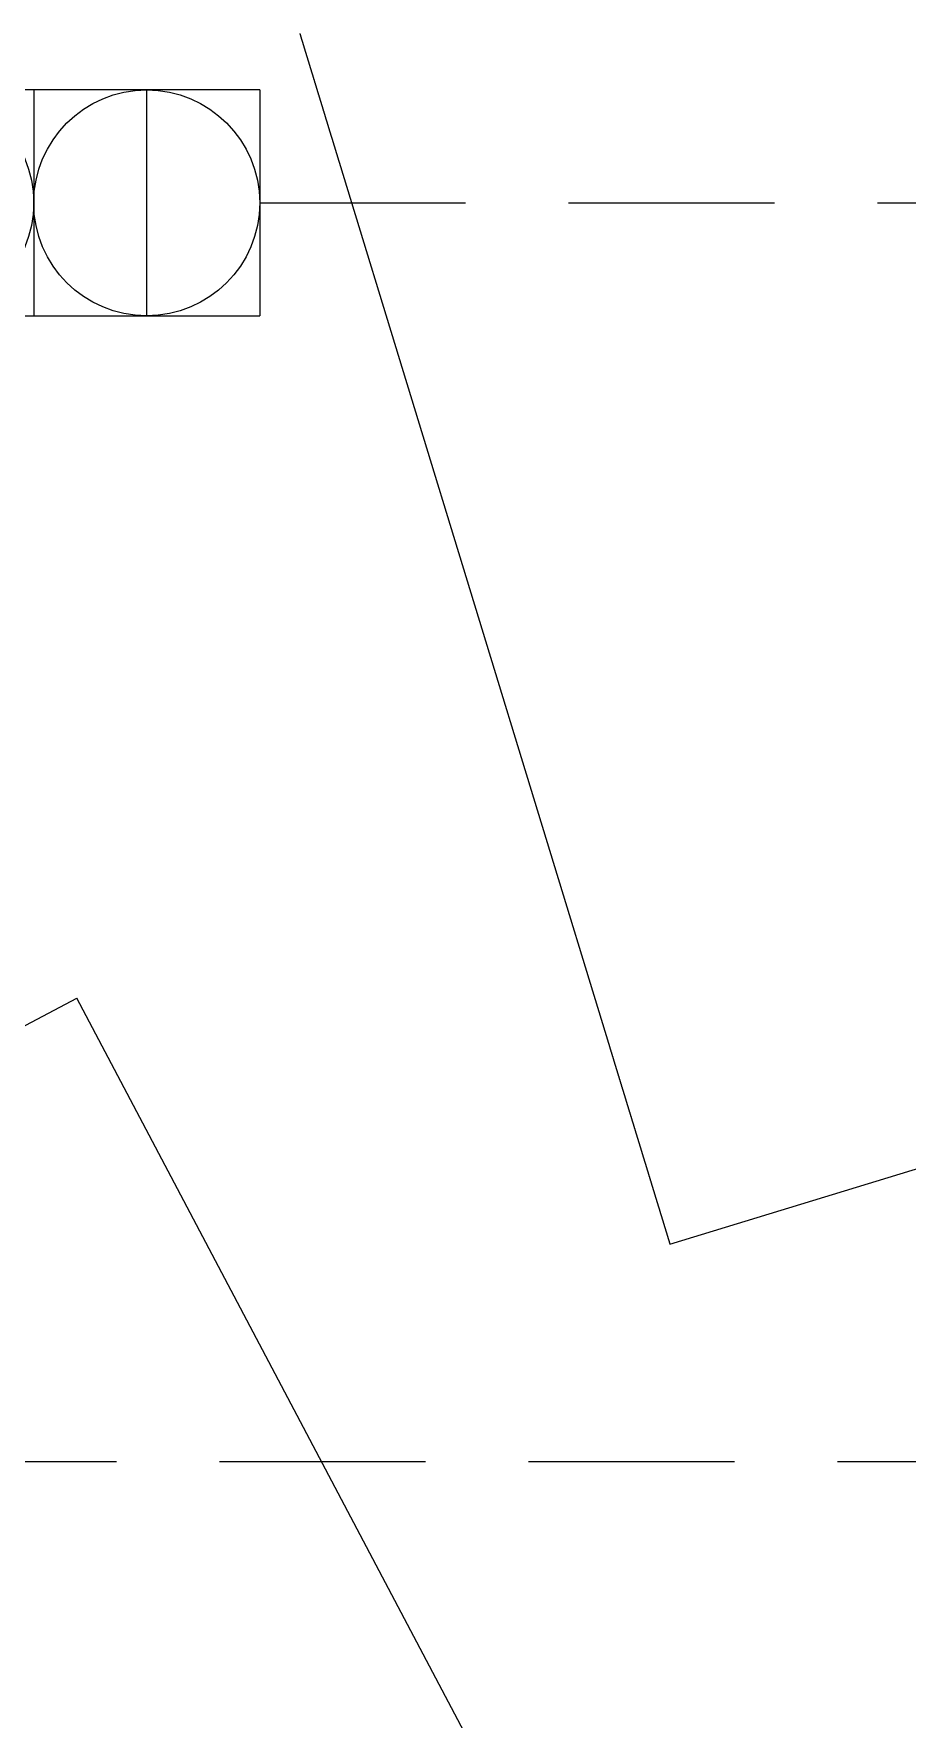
# Model space of a CAD drawing. Extents: x -31682 to -12847, y -2484 to 19259.
# Drawn here: x -21410 to -20986, y 717 to 1536 of the extents above; entities that cross this region are included whole.
import ezdxf

# ---------------------------------------------------------------- set-up
doc = ezdxf.new("R2010")
doc.units = 0
doc.header["$LTSCALE"] = 5
doc.header["$MEASUREMENT"] = 0
doc.linetypes.add('HIDDEN', pattern=[0.375, 0.25, -0.125])
doc.layers.get('Defpoints').update_dxf_attribs({"color": 6, "linetype": 'CONTINUOUS'})
doc.layers.add('ArqElet', color=11, linetype='CONTINUOUS', lineweight=5)
doc.layers.add('Mobiliário', color=151, linetype='CONTINUOUS', lineweight=9, plot=False)

# ---------------------------------------------------------------- blocks, each defined once
blk = doc.blocks.new('TP')
at = {"layer": 'Defpoints'}
for p, q in [((7873.09, -17549.34), (7781.63, -17549.34)), ((7781.63, -17549.34), (7781.63, -17640.81)), ((7827.36, -17640.81), (7827.36, -17549.34)), ((7873.09, -17549.34), (7873.09, -17640.81)), ((7781.63, -17640.81), (7873.09, -17640.81))]:
    blk.add_line(p, q, dxfattribs=at)
blk.add_circle((7827.36, -17595.08), 45.73, dxfattribs=at)

msp = doc.modelspace()

# ---------------------------------------------------------------- linework, layer by layer
at = {"layer": 'ArqElet'}
for p, q in [((-21262.14, 1473.98), (-21130.7, 1043.87)), ((-21101.48, 948.23), (-20323.79, 1185.88)), ((-21875.71, 811.09), (-21389.54, 1067.72)), ((-21009.93, 348.57), (-21389.54, 1067.72))]:
    msp.add_line(p, q, dxfattribs=at)
msp.add_lwpolyline([(-21130.7, 1043.87), (-21130.66, 1043.72), (-21130.61, 1043.57), (-21130.56, 1043.42), (-21130.52, 1043.27), (-21130.47, 1043.12), (-21130.43, 1042.97), (-21130.38, 1042.82), (-21130.34, 1042.67), (-21130.29, 1042.52), (-21130.24, 1042.37), (-21130.2, 1042.22), (-21130.15, 1042.07), (-21130.11, 1041.92), (-21130.06, 1041.77), (-21130.02, 1041.62), (-21129.97, 1041.47), (-21129.92, 1041.32), (-21129.88, 1041.17), (-21129.83, 1041.02), (-21129.79, 1040.87), (-21129.74, 1040.72), (-21129.69, 1040.57), (-21129.65, 1040.42), (-21129.6, 1040.27), (-21129.56, 1040.12), (-21129.51, 1039.97), (-21129.47, 1039.82), (-21129.42, 1039.67), (-21129.37, 1039.52), (-21129.33, 1039.37), (-21129.28, 1039.22), (-21129.24, 1039.07), (-21129.19, 1038.92), (-21129.14, 1038.77), (-21129.1, 1038.62), (-21129.05, 1038.47), (-21129.01, 1038.32), (-21128.96, 1038.17), (-21128.92, 1038.02), (-21128.87, 1037.87), (-21128.82, 1037.72), (-21128.78, 1037.57), (-21128.73, 1037.42), (-21128.69, 1037.27), (-21128.64, 1037.12), (-21128.6, 1036.97), (-21128.55, 1036.82), (-21128.5, 1036.67), (-21128.46, 1036.52), (-21128.41, 1036.37), (-21128.37, 1036.22), (-21128.32, 1036.07), (-21128.27, 1035.92), (-21128.23, 1035.77), (-21128.18, 1035.62), (-21128.14, 1035.47), (-21128.09, 1035.32), (-21128.05, 1035.17), (-21128, 1035.02), (-21127.95, 1034.87), (-21127.91, 1034.72), (-21127.86, 1034.57), (-21127.82, 1034.42), (-21127.77, 1034.27), (-21127.72, 1034.12), (-21127.68, 1033.97), (-21127.63, 1033.82), (-21127.59, 1033.67), (-21127.54, 1033.52), (-21127.5, 1033.37), (-21127.45, 1033.22), (-21127.4, 1033.07), (-21127.36, 1032.93), (-21127.31, 1032.78), (-21127.27, 1032.63), (-21127.22, 1032.48), (-21127.18, 1032.33), (-21127.13, 1032.19), (-21127.09, 1032.04), (-21127.04, 1031.89), (-21127, 1031.74), (-21126.95, 1031.59), (-21126.91, 1031.44), (-21126.86, 1031.3), (-21126.82, 1031.15), (-21126.77, 1031), (-21126.73, 1030.85), (-21126.68, 1030.7), (-21126.64, 1030.56), (-21126.59, 1030.41), (-21126.54, 1030.26), (-21126.5, 1030.11), (-21126.45, 1029.96), (-21126.41, 1029.82), (-21126.36, 1029.67), (-21126.32, 1029.52), (-21126.27, 1029.37), (-21126.23, 1029.22), (-21126.18, 1029.08), (-21126.14, 1028.93), (-21126.09, 1028.78), (-21126.05, 1028.63), (-21126, 1028.48), (-21125.96, 1028.34), (-21125.91, 1028.19), (-21125.87, 1028.04), (-21125.82, 1027.89), (-21125.78, 1027.74), (-21125.73, 1027.6), (-21125.69, 1027.45), (-21125.64, 1027.3), (-21125.6, 1027.15), (-21125.55, 1027), (-21125.5, 1026.86), (-21125.46, 1026.71), (-21125.41, 1026.56), (-21125.37, 1026.41), (-21125.32, 1026.26), (-21125.28, 1026.12), (-21125.23, 1025.97), (-21125.19, 1025.82), (-21125.14, 1025.67), (-21125.1, 1025.52), (-21125.05, 1025.38), (-21125.01, 1025.23), (-21124.96, 1025.08), (-21124.92, 1024.93), (-21124.87, 1024.78), (-21124.83, 1024.64), (-21124.78, 1024.49), (-21124.74, 1024.34), (-21124.69, 1024.19), (-21124.65, 1024.04), (-21124.6, 1023.9), (-21124.55, 1023.75), (-21124.51, 1023.6), (-21124.46, 1023.45), (-21124.42, 1023.3), (-21124.37, 1023.16), (-21124.33, 1023.01), (-21124.28, 1022.86), (-21124.24, 1022.71), (-21124.19, 1022.56), (-21124.15, 1022.42), (-21124.1, 1022.28), (-21124.06, 1022.13), (-21124.02, 1021.99), (-21123.97, 1021.84), (-21123.93, 1021.7), (-21123.88, 1021.55), (-21123.84, 1021.41), (-21123.8, 1021.27), (-21123.75, 1021.12), (-21123.71, 1020.98), (-21123.66, 1020.83), (-21123.62, 1020.69), (-21123.58, 1020.54), (-21123.53, 1020.4), (-21123.49, 1020.26), (-21123.44, 1020.11), (-21123.4, 1019.97), (-21123.36, 1019.82), (-21123.31, 1019.68), (-21123.27, 1019.53), (-21123.22, 1019.39), (-21123.18, 1019.25), (-21123.13, 1019.1), (-21123.09, 1018.96), (-21123.05, 1018.81), (-21123, 1018.67), (-21122.96, 1018.52), (-21122.91, 1018.38), (-21122.87, 1018.24), (-21122.83, 1018.09), (-21122.78, 1017.95), (-21122.74, 1017.8), (-21122.69, 1017.66), (-21122.65, 1017.51), (-21122.61, 1017.37), (-21122.56, 1017.23), (-21122.52, 1017.08), (-21122.47, 1016.94), (-21122.43, 1016.79), (-21122.39, 1016.65), (-21122.34, 1016.5), (-21122.3, 1016.36), (-21122.25, 1016.22), (-21122.21, 1016.07), (-21122.17, 1015.93), (-21122.12, 1015.78), (-21122.08, 1015.64), (-21122.03, 1015.49), (-21121.99, 1015.35), (-21121.94, 1015.21), (-21121.9, 1015.06), (-21121.86, 1014.92), (-21121.81, 1014.77), (-21121.77, 1014.63), (-21121.72, 1014.48), (-21121.68, 1014.34), (-21121.64, 1014.2), (-21121.59, 1014.05), (-21121.55, 1013.91), (-21121.5, 1013.76), (-21121.46, 1013.62), (-21121.42, 1013.47), (-21121.37, 1013.33), (-21121.33, 1013.19), (-21121.28, 1013.04), (-21121.24, 1012.9), (-21121.2, 1012.75), (-21121.15, 1012.61), (-21121.11, 1012.46), (-21121.06, 1012.32), (-21121.02, 1012.18), (-21120.98, 1012.04), (-21120.94, 1011.9), (-21120.89, 1011.76), (-21120.85, 1011.63), (-21120.81, 1011.49), (-21120.77, 1011.35), (-21120.72, 1011.21), (-21120.68, 1011.07), (-21120.64, 1010.93), (-21120.6, 1010.79), (-21120.55, 1010.65), (-21120.51, 1010.52), (-21120.47, 1010.38), (-21120.43, 1010.24), (-21120.38, 1010.1), (-21120.34, 1009.96), (-21120.3, 1009.82), (-21120.26, 1009.68), (-21120.21, 1009.54), (-21120.17, 1009.41), (-21120.13, 1009.27), (-21120.09, 1009.13), (-21120.05, 1008.99), (-21120, 1008.85), (-21119.96, 1008.71), (-21119.92, 1008.57), (-21119.88, 1008.43), (-21119.83, 1008.3), (-21119.79, 1008.16), (-21119.75, 1008.02), (-21119.71, 1007.88), (-21119.66, 1007.74), (-21119.62, 1007.6), (-21119.58, 1007.46), (-21119.54, 1007.33), (-21119.49, 1007.19), (-21119.45, 1007.05), (-21119.41, 1006.91), (-21119.37, 1006.77), (-21119.32, 1006.63), (-21119.28, 1006.49), (-21119.24, 1006.35), (-21119.2, 1006.22), (-21119.15, 1006.08), (-21119.11, 1005.94), (-21119.07, 1005.8), (-21119.03, 1005.66), (-21118.99, 1005.52), (-21118.94, 1005.38), (-21118.9, 1005.24), (-21118.86, 1005.11), (-21118.82, 1004.97), (-21118.77, 1004.83), (-21118.73, 1004.69), (-21118.69, 1004.55), (-21118.65, 1004.41), (-21118.6, 1004.27), (-21118.56, 1004.13), (-21118.52, 1004), (-21118.48, 1003.86), (-21118.43, 1003.72), (-21118.39, 1003.58), (-21118.35, 1003.44), (-21118.31, 1003.3), (-21118.26, 1003.16), (-21118.22, 1003.03), (-21118.18, 1002.89), (-21118.14, 1002.75), (-21118.1, 1002.61), (-21118.05, 1002.47), (-21118.01, 1002.33), (-21117.97, 1002.2), (-21117.93, 1002.07), (-21117.89, 1001.94), (-21117.85, 1001.81), (-21117.81, 1001.68), (-21117.77, 1001.55), (-21117.73, 1001.41), (-21117.69, 1001.28), (-21117.65, 1001.15), (-21117.61, 1001.02), (-21117.57, 1000.89), (-21117.53, 1000.76), (-21117.49, 1000.63), (-21117.45, 1000.49), (-21117.41, 1000.36), (-21117.37, 1000.23), (-21117.33, 1000.1), (-21117.29, 999.97), (-21117.25, 999.84), (-21117.21, 999.71), (-21117.17, 999.57), (-21117.13, 999.44), (-21117.09, 999.31), (-21117.05, 999.18), (-21117.01, 999.05), (-21116.97, 998.92), (-21116.93, 998.79), (-21116.89, 998.65), (-21116.85, 998.52), (-21116.81, 998.39), (-21116.77, 998.26), (-21116.73, 998.13), (-21116.69, 998), (-21116.65, 997.87), (-21116.61, 997.73), (-21116.57, 997.6), (-21116.53, 997.47), (-21116.49, 997.34), (-21116.44, 997.21), (-21116.4, 997.08), (-21116.36, 996.95), (-21116.32, 996.81), (-21116.28, 996.68), (-21116.24, 996.55), (-21116.2, 996.42), (-21116.16, 996.29), (-21116.12, 996.16), (-21116.08, 996.03), (-21116.04, 995.89), (-21116, 995.76), (-21115.96, 995.63), (-21115.92, 995.5), (-21115.88, 995.37), (-21115.84, 995.24), (-21115.8, 995.11), (-21115.76, 994.97), (-21115.72, 994.84), (-21115.68, 994.71), (-21115.64, 994.58), (-21115.6, 994.45), (-21115.56, 994.32), (-21115.52, 994.19), (-21115.48, 994.05), (-21115.44, 993.92), (-21115.4, 993.79), (-21115.36, 993.66), (-21115.32, 993.53), (-21115.28, 993.4), (-21115.24, 993.27), (-21115.2, 993.13), (-21115.16, 993), (-21115.12, 992.88), (-21115.08, 992.76), (-21115.05, 992.63), (-21115.01, 992.51), (-21114.97, 992.39), (-21114.94, 992.27), (-21114.9, 992.15), (-21114.86, 992.02), (-21114.82, 991.9), (-21114.79, 991.78), (-21114.75, 991.66), (-21114.71, 991.53), (-21114.67, 991.41), (-21114.64, 991.29), (-21114.6, 991.17), (-21114.56, 991.04), (-21114.52, 990.92), (-21114.49, 990.8), (-21114.45, 990.68), (-21114.41, 990.55), (-21114.37, 990.43), (-21114.34, 990.31), (-21114.3, 990.19), (-21114.26, 990.06), (-21114.22, 989.94), (-21114.19, 989.82), (-21114.15, 989.7), (-21114.11, 989.57), (-21114.07, 989.45), (-21114.04, 989.33), (-21114, 989.21), (-21113.96, 989.08), (-21113.92, 988.96), (-21113.89, 988.84), (-21113.85, 988.72), (-21113.81, 988.59), (-21113.78, 988.47), (-21113.74, 988.35), (-21113.7, 988.23), (-21113.66, 988.1), (-21113.63, 987.98), (-21113.59, 987.86), (-21113.55, 987.74), (-21113.51, 987.61), (-21113.48, 987.49), (-21113.44, 987.37), (-21113.4, 987.25), (-21113.36, 987.12), (-21113.33, 987), (-21113.29, 986.88), (-21113.25, 986.76), (-21113.21, 986.63), (-21113.18, 986.51), (-21113.14, 986.39), (-21113.1, 986.27), (-21113.06, 986.15), (-21113.03, 986.02), (-21112.99, 985.9), (-21112.95, 985.78), (-21112.91, 985.66), (-21112.88, 985.53), (-21112.84, 985.41), (-21112.8, 985.29), (-21112.76, 985.17), (-21112.73, 985.04), (-21112.69, 984.92), (-21112.65, 984.8), (-21112.62, 984.68), (-21112.58, 984.55), (-21112.54, 984.43), (-21112.5, 984.31), (-21112.47, 984.19), (-21112.43, 984.08), (-21112.4, 983.97), (-21112.36, 983.85), (-21112.33, 983.74), (-21112.3, 983.63), (-21112.26, 983.52), (-21112.23, 983.41), (-21112.19, 983.29), (-21112.16, 983.18), (-21112.12, 983.07), (-21112.09, 982.96), (-21112.06, 982.85), (-21112.02, 982.73), (-21111.99, 982.62), (-21111.95, 982.51), (-21111.92, 982.4), (-21111.89, 982.29), (-21111.85, 982.18), (-21111.82, 982.06), (-21111.78, 981.95), (-21111.75, 981.84), (-21111.71, 981.73), (-21111.68, 981.62), (-21111.65, 981.5), (-21111.61, 981.39), (-21111.58, 981.28), (-21111.54, 981.17), (-21111.51, 981.06), (-21111.47, 980.94), (-21111.44, 980.83), (-21111.41, 980.72), (-21111.37, 980.61), (-21111.34, 980.5), (-21111.3, 980.38), (-21111.27, 980.27), (-21111.24, 980.16), (-21111.2, 980.05), (-21111.17, 979.94), (-21111.13, 979.82), (-21111.1, 979.71), (-21111.06, 979.6), (-21111.03, 979.49), (-21111, 979.38), (-21110.96, 979.26), (-21110.93, 979.15), (-21110.89, 979.04), (-21110.86, 978.93), (-21110.82, 978.82), (-21110.79, 978.7), (-21110.76, 978.59), (-21110.72, 978.48), (-21110.69, 978.37), (-21110.65, 978.26), (-21110.62, 978.14), (-21110.59, 978.03), (-21110.55, 977.92), (-21110.52, 977.81), (-21110.48, 977.7), (-21110.45, 977.59), (-21110.41, 977.47), (-21110.38, 977.36), (-21110.35, 977.25), (-21110.31, 977.14), (-21110.28, 977.03), (-21110.24, 976.91), (-21110.21, 976.8), (-21110.17, 976.69), (-21110.14, 976.58), (-21110.11, 976.47), (-21110.07, 976.35), (-21110.04, 976.24), (-21110.01, 976.14), (-21109.98, 976.04), (-21109.95, 975.94), (-21109.92, 975.84), (-21109.89, 975.74), (-21109.85, 975.64), (-21109.82, 975.54), (-21109.79, 975.44), (-21109.76, 975.34), (-21109.73, 975.24), (-21109.7, 975.14), (-21109.67, 975.04), (-21109.64, 974.94), (-21109.61, 974.84), (-21109.58, 974.74), (-21109.55, 974.64), (-21109.52, 974.54), (-21109.49, 974.44), (-21109.46, 974.34), (-21109.43, 974.24), (-21109.4, 974.14), (-21109.37, 974.04), (-21109.33, 973.94), (-21109.3, 973.84), (-21109.27, 973.74), (-21109.24, 973.64), (-21109.21, 973.54), (-21109.18, 973.44), (-21109.15, 973.34), (-21109.12, 973.24), (-21109.09, 973.14), (-21109.06, 973.04), (-21109.03, 972.94), (-21109, 972.84), (-21108.97, 972.74), (-21108.94, 972.64), (-21108.91, 972.54), (-21108.88, 972.44), (-21108.85, 972.34), (-21108.81, 972.24), (-21108.78, 972.14), (-21108.75, 972.04), (-21108.72, 971.94), (-21108.69, 971.84), (-21108.66, 971.74), (-21108.63, 971.64), (-21108.6, 971.54), (-21108.57, 971.44), (-21108.54, 971.34), (-21108.51, 971.24), (-21108.48, 971.14), (-21108.45, 971.04), (-21108.42, 970.94), (-21108.39, 970.84), (-21108.36, 970.74), (-21108.33, 970.64), (-21108.3, 970.54), (-21108.26, 970.44), (-21108.23, 970.34), (-21108.2, 970.24), (-21108.17, 970.14), (-21108.14, 970.04), (-21108.11, 969.94), (-21108.08, 969.84), (-21108.05, 969.74), (-21108.02, 969.64), (-21107.99, 969.54), (-21107.96, 969.44), (-21107.93, 969.34), (-21107.9, 969.24), (-21107.87, 969.14), (-21107.84, 969.05), (-21107.81, 968.96), (-21107.79, 968.87), (-21107.76, 968.79), (-21107.73, 968.7), (-21107.71, 968.61), (-21107.68, 968.52), (-21107.65, 968.44), (-21107.63, 968.35), (-21107.6, 968.26), (-21107.57, 968.18), (-21107.55, 968.09), (-21107.52, 968), (-21107.49, 967.92), (-21107.47, 967.83), (-21107.44, 967.74), (-21107.41, 967.66), (-21107.39, 967.57), (-21107.36, 967.48), (-21107.33, 967.39), (-21107.31, 967.31), (-21107.28, 967.22), (-21107.25, 967.13), (-21107.23, 967.05), (-21107.2, 966.96), (-21107.18, 966.87), (-21107.15, 966.79), (-21107.12, 966.7), (-21107.1, 966.61), (-21107.07, 966.53), (-21107.04, 966.44), (-21107.02, 966.35), (-21106.99, 966.27), (-21106.96, 966.18), (-21106.94, 966.09), (-21106.91, 966), (-21106.88, 965.92), (-21106.86, 965.83), (-21106.83, 965.74), (-21106.8, 965.66), (-21106.78, 965.57), (-21106.75, 965.48), (-21106.72, 965.4), (-21106.7, 965.31), (-21106.67, 965.22), (-21106.64, 965.14), (-21106.62, 965.05), (-21106.59, 964.96), (-21106.56, 964.88), (-21106.54, 964.79), (-21106.51, 964.7), (-21106.48, 964.61), (-21106.46, 964.53), (-21106.43, 964.44), (-21106.41, 964.35), (-21106.38, 964.27), (-21106.35, 964.18), (-21106.33, 964.09), (-21106.3, 964.01), (-21106.27, 963.92), (-21106.25, 963.83), (-21106.22, 963.75), (-21106.19, 963.66), (-21106.17, 963.57), (-21106.14, 963.49), (-21106.11, 963.4), (-21106.09, 963.31), (-21106.06, 963.22), (-21106.03, 963.14), (-21106.01, 963.05), (-21105.98, 962.96), (-21105.95, 962.88), (-21105.93, 962.81), (-21105.91, 962.73), (-21105.89, 962.66), (-21105.87, 962.59), (-21105.84, 962.52), (-21105.82, 962.44), (-21105.8, 962.37), (-21105.78, 962.3), (-21105.75, 962.23), (-21105.73, 962.15), (-21105.71, 962.08), (-21105.69, 962.01), (-21105.67, 961.93), (-21105.64, 961.86), (-21105.62, 961.79), (-21105.6, 961.72), (-21105.58, 961.64), (-21105.56, 961.57), (-21105.53, 961.5), (-21105.51, 961.43), (-21105.49, 961.35), (-21105.47, 961.28), (-21105.44, 961.21), (-21105.42, 961.14), (-21105.4, 961.06), (-21105.38, 960.99), (-21105.36, 960.92), (-21105.33, 960.85), (-21105.31, 960.77), (-21105.29, 960.7), (-21105.27, 960.63), (-21105.24, 960.55), (-21105.22, 960.48), (-21105.2, 960.41), (-21105.18, 960.34), (-21105.16, 960.26), (-21105.13, 960.19), (-21105.11, 960.12), (-21105.09, 960.05), (-21105.07, 959.97), (-21105.04, 959.9), (-21105.02, 959.83), (-21105, 959.76), (-21104.98, 959.68), (-21104.96, 959.61), (-21104.93, 959.54), (-21104.91, 959.47), (-21104.89, 959.39), (-21104.87, 959.32), (-21104.84, 959.25), (-21104.82, 959.18), (-21104.8, 959.1), (-21104.78, 959.03), (-21104.76, 958.96), (-21104.73, 958.88), (-21104.71, 958.81), (-21104.69, 958.74), (-21104.67, 958.67), (-21104.65, 958.59), (-21104.62, 958.52), (-21104.6, 958.45), (-21104.58, 958.38), (-21104.56, 958.3), (-21104.53, 958.23), (-21104.51, 958.16), (-21104.49, 958.09), (-21104.47, 958.01), (-21104.45, 957.94), (-21104.42, 957.87), (-21104.4, 957.8), (-21104.38, 957.72), (-21104.36, 957.66), (-21104.34, 957.6), (-21104.32, 957.55), (-21104.31, 957.49), (-21104.29, 957.43), (-21104.27, 957.37), (-21104.25, 957.32), (-21104.24, 957.26), (-21104.22, 957.2), (-21104.2, 957.14), (-21104.18, 957.09), (-21104.17, 957.03), (-21104.15, 956.97), (-21104.13, 956.91), (-21104.11, 956.86), (-21104.1, 956.8), (-21104.08, 956.74), (-21104.06, 956.68), (-21104.04, 956.63), (-21104.03, 956.57), (-21104.01, 956.51), (-21103.99, 956.45), (-21103.97, 956.4), (-21103.96, 956.34), (-21103.94, 956.28), (-21103.92, 956.22), (-21103.9, 956.17), (-21103.89, 956.11), (-21103.87, 956.05), (-21103.85, 955.99), (-21103.83, 955.94), (-21103.82, 955.88), (-21103.8, 955.82), (-21103.78, 955.76), (-21103.76, 955.71), (-21103.75, 955.65), (-21103.73, 955.59), (-21103.71, 955.53), (-21103.69, 955.48), (-21103.68, 955.42), (-21103.66, 955.36), (-21103.64, 955.3), (-21103.62, 955.25), (-21103.6, 955.19), (-21103.59, 955.13), (-21103.57, 955.08), (-21103.55, 955.02), (-21103.53, 954.96), (-21103.52, 954.9), (-21103.5, 954.85), (-21103.48, 954.79), (-21103.46, 954.73), (-21103.45, 954.67), (-21103.43, 954.62), (-21103.41, 954.56), (-21103.39, 954.5), (-21103.38, 954.44), (-21103.36, 954.39), (-21103.34, 954.33), (-21103.32, 954.27), (-21103.31, 954.21), (-21103.29, 954.16), (-21103.27, 954.1), (-21103.25, 954.04), (-21103.24, 953.98), (-21103.22, 953.93), (-21103.2, 953.87), (-21103.18, 953.81), (-21103.17, 953.75), (-21103.15, 953.7), (-21103.13, 953.64), (-21103.11, 953.59), (-21103.1, 953.54), (-21103.09, 953.5), (-21103.08, 953.46), (-21103.06, 953.42), (-21103.05, 953.38), (-21103.04, 953.34), (-21103.03, 953.29), (-21103.01, 953.25), (-21103, 953.21), (-21102.99, 953.17), (-21102.97, 953.13), (-21102.96, 953.09), (-21102.95, 953.05), (-21102.94, 953), (-21102.92, 952.96), (-21102.91, 952.92), (-21102.9, 952.88), (-21102.89, 952.84), (-21102.87, 952.8), (-21102.86, 952.75), (-21102.85, 952.71), (-21102.84, 952.67), (-21102.82, 952.63), (-21102.81, 952.59), (-21102.8, 952.55), (-21102.78, 952.51), (-21102.77, 952.46), (-21102.76, 952.42), (-21102.75, 952.38), (-21102.73, 952.34), (-21102.72, 952.3), (-21102.71, 952.26), (-21102.7, 952.21), (-21102.68, 952.17), (-21102.67, 952.13), (-21102.66, 952.09), (-21102.64, 952.05), (-21102.63, 952.01), (-21102.62, 951.96), (-21102.61, 951.92), (-21102.59, 951.88), (-21102.58, 951.84), (-21102.57, 951.8), (-21102.56, 951.76), (-21102.54, 951.72), (-21102.53, 951.67), (-21102.52, 951.63), (-21102.51, 951.59), (-21102.49, 951.55), (-21102.48, 951.51), (-21102.47, 951.47), (-21102.45, 951.42), (-21102.44, 951.38), (-21102.43, 951.34), (-21102.42, 951.3), (-21102.4, 951.26), (-21102.39, 951.22), (-21102.38, 951.17), (-21102.37, 951.13), (-21102.35, 951.09), (-21102.34, 951.05), (-21102.33, 951.01), (-21102.31, 950.97), (-21102.3, 950.93), (-21102.29, 950.88), (-21102.28, 950.84), (-21102.26, 950.8), (-21102.25, 950.76), (-21102.24, 950.72), (-21102.23, 950.68), (-21102.21, 950.63), (-21102.2, 950.61), (-21102.2, 950.58), (-21102.19, 950.56), (-21102.18, 950.53), (-21102.17, 950.51), (-21102.17, 950.48), (-21102.16, 950.46), (-21102.15, 950.43), (-21102.14, 950.41), (-21102.14, 950.38), (-21102.13, 950.36), (-21102.12, 950.33), (-21102.11, 950.31), (-21102.1, 950.28), (-21102.1, 950.26), (-21102.09, 950.23), (-21102.08, 950.2), (-21102.07, 950.18), (-21102.07, 950.15), (-21102.06, 950.13), (-21102.05, 950.1), (-21102.04, 950.08), (-21102.04, 950.05), (-21102.03, 950.03), (-21102.02, 950), (-21102.01, 949.98), (-21102, 949.95), (-21102, 949.93), (-21101.99, 949.9), (-21101.98, 949.88), (-21101.97, 949.85), (-21101.97, 949.83), (-21101.96, 949.8), (-21101.95, 949.78), (-21101.94, 949.75), (-21101.94, 949.73), (-21101.93, 949.7), (-21101.92, 949.68), (-21101.91, 949.65), (-21101.9, 949.63), (-21101.9, 949.6), (-21101.89, 949.58), (-21101.88, 949.55), (-21101.87, 949.53), (-21101.87, 949.5), (-21101.86, 949.48), (-21101.85, 949.45), (-21101.84, 949.43), (-21101.84, 949.4), (-21101.83, 949.37), (-21101.82, 949.35), (-21101.81, 949.32), (-21101.8, 949.3), (-21101.8, 949.27), (-21101.79, 949.25), (-21101.78, 949.22), (-21101.77, 949.2), (-21101.77, 949.17), (-21101.76, 949.15), (-21101.75, 949.12), (-21101.74, 949.1), (-21101.74, 949.07), (-21101.73, 949.05), (-21101.72, 949.02), (-21101.71, 949), (-21101.7, 948.97), (-21101.7, 948.95), (-21101.69, 948.92), (-21101.68, 948.9), (-21101.67, 948.87), (-21101.67, 948.85), (-21101.66, 948.83), (-21101.66, 948.82), (-21101.66, 948.81), (-21101.65, 948.8), (-21101.65, 948.79), (-21101.65, 948.79), (-21101.65, 948.78), (-21101.64, 948.77), (-21101.64, 948.76), (-21101.64, 948.75), (-21101.64, 948.74), (-21101.63, 948.74), (-21101.63, 948.73), (-21101.63, 948.72), (-21101.63, 948.71), (-21101.62, 948.7), (-21101.62, 948.69), (-21101.62, 948.69), (-21101.61, 948.68), (-21101.61, 948.67), (-21101.61, 948.66), (-21101.61, 948.65), (-21101.6, 948.64), (-21101.6, 948.64), (-21101.6, 948.63), (-21101.6, 948.62), (-21101.59, 948.61), (-21101.59, 948.6), (-21101.59, 948.59), (-21101.59, 948.58), (-21101.58, 948.58), (-21101.58, 948.57), (-21101.58, 948.56), (-21101.58, 948.55), (-21101.57, 948.54), (-21101.57, 948.53), (-21101.57, 948.53), (-21101.57, 948.52), (-21101.56, 948.51), (-21101.56, 948.5), (-21101.56, 948.49), (-21101.56, 948.48), (-21101.55, 948.48), (-21101.55, 948.47), (-21101.55, 948.46), (-21101.55, 948.45), (-21101.54, 948.44), (-21101.54, 948.43), (-21101.54, 948.42), (-21101.53, 948.42), (-21101.53, 948.41), (-21101.53, 948.4), (-21101.53, 948.39), (-21101.52, 948.38), (-21101.52, 948.37), (-21101.52, 948.37), (-21101.52, 948.36), (-21101.51, 948.35), (-21101.51, 948.34), (-21101.51, 948.33), (-21101.51, 948.32), (-21101.5, 948.32), (-21101.5, 948.31), (-21101.5, 948.3), (-21101.5, 948.29), (-21101.49, 948.28), (-21101.49, 948.27), (-21101.49, 948.26), (-21101.49, 948.26), (-21101.48, 948.25), (-21101.48, 948.24), (-21101.48, 948.23)], dxfattribs=at)
at = {"layer": 'Defpoints', "color": 4, "linetype": 'HIDDEN', "ltscale": 80}
for p, q in [((-21300.69, 1454.2), (-19453.59, 1454.2)), ((-22070.17, 842.72), (-20648.27, 842.72))]:
    msp.add_line(p, q, dxfattribs=at)
at = {"layer": 'Mobiliário', "color": 3}
msp.add_lwpolyline([(-21281.22, 1536.42), (-21281.19, 1536.33), (-21281.16, 1536.24), (-21281.13, 1536.15), (-21281.11, 1536.06), (-21281.08, 1535.97), (-21281.05, 1535.87), (-21281.02, 1535.78), (-21280.99, 1535.69), (-21280.97, 1535.6), (-21280.94, 1535.51), (-21280.91, 1535.42), (-21280.88, 1535.32), (-21280.85, 1535.23), (-21280.82, 1535.13), (-21280.79, 1535.04), (-21280.76, 1534.94), (-21280.73, 1534.84), (-21280.7, 1534.74), (-21280.67, 1534.64), (-21280.64, 1534.54), (-21280.61, 1534.44), (-21280.58, 1534.35), (-21280.55, 1534.25), (-21280.52, 1534.15), (-21280.49, 1534.05), (-21280.46, 1533.95), (-21280.43, 1533.85), (-21280.4, 1533.75), (-21280.37, 1533.66), (-21280.34, 1533.56), (-21280.31, 1533.46), (-21280.28, 1533.36), (-21280.25, 1533.26), (-21280.22, 1533.16), (-21280.19, 1533.06), (-21280.16, 1532.97), (-21280.13, 1532.87), (-21280.1, 1532.77), (-21280.07, 1532.67), (-21280.04, 1532.57), (-21280.01, 1532.47), (-21279.98, 1532.37), (-21279.95, 1532.28), (-21279.92, 1532.18), (-21279.89, 1532.08), (-21279.86, 1531.98), (-21279.83, 1531.88), (-21279.8, 1531.78), (-21279.77, 1531.68), (-21279.74, 1531.59), (-21279.71, 1531.49), (-21279.68, 1531.39), (-21279.65, 1531.29), (-21279.62, 1531.19), (-21279.59, 1531.09), (-21279.56, 1530.99), (-21279.53, 1530.9), (-21279.5, 1530.8), (-21279.47, 1530.7), (-21279.44, 1530.6), (-21279.41, 1530.5), (-21279.38, 1530.4), (-21279.35, 1530.3), (-21279.32, 1530.21), (-21279.29, 1530.11), (-21279.26, 1530.01), (-21279.23, 1529.91), (-21279.2, 1529.81), (-21279.17, 1529.71), (-21279.14, 1529.61), (-21279.11, 1529.52), (-21279.08, 1529.42), (-21279.05, 1529.32), (-21279.02, 1529.22), (-21278.99, 1529.12), (-21278.96, 1529.02), (-21278.93, 1528.92), (-21278.9, 1528.83), (-21278.87, 1528.73), (-21278.84, 1528.63), (-21278.8, 1528.52), (-21278.77, 1528.42), (-21278.74, 1528.31), (-21278.71, 1528.21), (-21278.68, 1528.1), (-21278.64, 1528), (-21278.61, 1527.89), (-21278.58, 1527.79), (-21278.55, 1527.69), (-21278.52, 1527.58), (-21278.48, 1527.48), (-21278.45, 1527.37), (-21278.42, 1527.27), (-21278.39, 1527.16), (-21278.36, 1527.06), (-21278.32, 1526.95), (-21278.29, 1526.85), (-21278.26, 1526.74), (-21278.23, 1526.64), (-21278.2, 1526.53), (-21278.16, 1526.43), (-21278.13, 1526.32), (-21278.1, 1526.22), (-21278.07, 1526.11), (-21278.04, 1526.01), (-21278, 1525.91), (-21277.97, 1525.8), (-21277.94, 1525.7), (-21277.91, 1525.59), (-21277.88, 1525.49), (-21277.84, 1525.38), (-21277.81, 1525.28), (-21277.78, 1525.17), (-21277.75, 1525.07), (-21277.72, 1524.96), (-21277.68, 1524.86), (-21277.65, 1524.75), (-21277.62, 1524.65), (-21277.59, 1524.54), (-21277.56, 1524.44), (-21277.52, 1524.33), (-21277.49, 1524.23), (-21277.46, 1524.12), (-21277.43, 1524.02), (-21277.4, 1523.92), (-21277.36, 1523.81), (-21277.33, 1523.71), (-21277.3, 1523.6), (-21277.27, 1523.5), (-21277.24, 1523.39), (-21277.2, 1523.29), (-21277.17, 1523.18), (-21277.14, 1523.08), (-21277.11, 1522.97), (-21277.08, 1522.87), (-21277.04, 1522.76), (-21277.01, 1522.66), (-21276.98, 1522.55), (-21276.95, 1522.45), (-21276.92, 1522.34), (-21276.88, 1522.24), (-21276.85, 1522.13), (-21276.82, 1522.03), (-21276.79, 1521.93), (-21276.76, 1521.82), (-21276.72, 1521.72), (-21276.69, 1521.61), (-21276.66, 1521.5), (-21276.62, 1521.39), (-21276.59, 1521.28), (-21276.56, 1521.17), (-21276.52, 1521.06), (-21276.49, 1520.95), (-21276.46, 1520.84), (-21276.42, 1520.73), (-21276.39, 1520.62), (-21276.36, 1520.51), (-21276.32, 1520.4), (-21276.29, 1520.29), (-21276.25, 1520.18), (-21276.22, 1520.07), (-21276.19, 1519.96), (-21276.15, 1519.85), (-21276.12, 1519.74), (-21276.09, 1519.63), (-21276.05, 1519.52), (-21276.02, 1519.41), (-21275.99, 1519.3), (-21275.95, 1519.19), (-21275.92, 1519.08), (-21275.88, 1518.97), (-21275.85, 1518.86), (-21275.82, 1518.75), (-21275.78, 1518.64), (-21275.75, 1518.53), (-21275.72, 1518.42), (-21275.68, 1518.31), (-21275.65, 1518.2), (-21275.61, 1518.09), (-21275.58, 1517.98), (-21275.55, 1517.87), (-21275.51, 1517.76), (-21275.48, 1517.65), (-21275.45, 1517.54), (-21275.41, 1517.43), (-21275.38, 1517.32), (-21275.35, 1517.21), (-21275.31, 1517.1), (-21275.28, 1516.99), (-21275.24, 1516.88), (-21275.21, 1516.77), (-21275.18, 1516.66), (-21275.14, 1516.55), (-21275.11, 1516.44), (-21275.08, 1516.33), (-21275.04, 1516.22), (-21275.01, 1516.11), (-21274.98, 1516), (-21274.94, 1515.89), (-21274.91, 1515.78), (-21274.87, 1515.67), (-21274.84, 1515.56), (-21274.81, 1515.45), (-21274.77, 1515.34), (-21274.74, 1515.23), (-21274.71, 1515.12), (-21274.67, 1515.01), (-21274.64, 1514.9), (-21274.61, 1514.79), (-21274.57, 1514.68), (-21274.54, 1514.57), (-21274.5, 1514.46), (-21274.47, 1514.35), (-21274.44, 1514.24), (-21274.4, 1514.12), (-21274.37, 1514.01), (-21274.33, 1513.89), (-21274.3, 1513.78), (-21274.26, 1513.66), (-21274.23, 1513.55), (-21274.19, 1513.43), (-21274.16, 1513.32), (-21274.12, 1513.2), (-21274.09, 1513.09), (-21274.05, 1512.97), (-21274.02, 1512.86), (-21273.98, 1512.74), (-21273.95, 1512.63), (-21273.91, 1512.52), (-21273.88, 1512.4), (-21273.84, 1512.29), (-21273.81, 1512.17), (-21273.77, 1512.06), (-21273.74, 1511.94), (-21273.7, 1511.83), (-21273.67, 1511.71), (-21273.63, 1511.6), (-21273.6, 1511.48), (-21273.56, 1511.37), (-21273.53, 1511.25), (-21273.49, 1511.14), (-21273.46, 1511.03), (-21273.42, 1510.91), (-21273.39, 1510.8), (-21273.35, 1510.68), (-21273.32, 1510.57), (-21273.28, 1510.45), (-21273.25, 1510.34), (-21273.21, 1510.22), (-21273.18, 1510.11), (-21273.14, 1509.99), (-21273.11, 1509.88), (-21273.07, 1509.76), (-21273.04, 1509.65), (-21273, 1509.54), (-21272.97, 1509.42), (-21272.93, 1509.31), (-21272.9, 1509.19), (-21272.86, 1509.08), (-21272.83, 1508.96), (-21272.79, 1508.85), (-21272.76, 1508.73), (-21272.72, 1508.62), (-21272.69, 1508.5), (-21272.65, 1508.39), (-21272.62, 1508.27), (-21272.58, 1508.16), (-21272.55, 1508.05), (-21272.51, 1507.93), (-21272.48, 1507.82), (-21272.44, 1507.7), (-21272.41, 1507.59), (-21272.37, 1507.47), (-21272.34, 1507.36), (-21272.3, 1507.24), (-21272.27, 1507.13), (-21272.23, 1507.01), (-21272.2, 1506.9), (-21272.16, 1506.78), (-21272.13, 1506.67), (-21272.09, 1506.56), (-21272.05, 1506.44), (-21272.02, 1506.32), (-21271.98, 1506.2), (-21271.95, 1506.08), (-21271.91, 1505.96), (-21271.87, 1505.85), (-21271.84, 1505.73), (-21271.8, 1505.61), (-21271.77, 1505.49), (-21271.73, 1505.37), (-21271.69, 1505.25), (-21271.66, 1505.14), (-21271.62, 1505.02), (-21271.58, 1504.9), (-21271.55, 1504.78), (-21271.51, 1504.66), (-21271.48, 1504.54), (-21271.44, 1504.43), (-21271.4, 1504.31), (-21271.37, 1504.19), (-21271.33, 1504.07), (-21271.3, 1503.95), (-21271.26, 1503.83), (-21271.22, 1503.72), (-21271.19, 1503.6), (-21271.15, 1503.48), (-21271.11, 1503.36), (-21271.08, 1503.24), (-21271.04, 1503.12), (-21271.01, 1503.01), (-21270.97, 1502.89), (-21270.93, 1502.77), (-21270.9, 1502.65), (-21270.86, 1502.53), (-21270.83, 1502.41), (-21270.79, 1502.3), (-21270.75, 1502.18), (-21270.72, 1502.06), (-21270.68, 1501.94), (-21270.64, 1501.82), (-21270.61, 1501.71), (-21270.57, 1501.59), (-21270.54, 1501.47), (-21270.5, 1501.35), (-21270.46, 1501.23), (-21270.43, 1501.11), (-21270.39, 1501), (-21270.36, 1500.88), (-21270.32, 1500.76), (-21270.28, 1500.64), (-21270.25, 1500.52), (-21270.21, 1500.4), (-21270.17, 1500.29), (-21270.14, 1500.17), (-21270.1, 1500.05), (-21270.07, 1499.93), (-21270.03, 1499.81), (-21269.99, 1499.69), (-21269.96, 1499.58), (-21269.92, 1499.46), (-21269.89, 1499.34), (-21269.85, 1499.22), (-21269.81, 1499.1), (-21269.78, 1498.98), (-21269.74, 1498.87), (-21269.7, 1498.75), (-21269.67, 1498.63), (-21269.63, 1498.51), (-21269.59, 1498.39), (-21269.56, 1498.27), (-21269.52, 1498.15), (-21269.48, 1498.02), (-21269.45, 1497.9), (-21269.41, 1497.78), (-21269.37, 1497.66), (-21269.34, 1497.54), (-21269.3, 1497.42), (-21269.26, 1497.3), (-21269.22, 1497.18), (-21269.19, 1497.06), (-21269.15, 1496.93), (-21269.11, 1496.81), (-21269.08, 1496.69), (-21269.04, 1496.57), (-21269, 1496.45), (-21268.97, 1496.33), (-21268.93, 1496.21), (-21268.89, 1496.09), (-21268.85, 1495.97), (-21268.82, 1495.85), (-21268.78, 1495.72), (-21268.74, 1495.6), (-21268.71, 1495.48), (-21268.67, 1495.36), (-21268.63, 1495.24), (-21268.6, 1495.12), (-21268.56, 1495), (-21268.52, 1494.88), (-21268.48, 1494.76), (-21268.45, 1494.63), (-21268.41, 1494.51), (-21268.37, 1494.39), (-21268.34, 1494.27), (-21268.3, 1494.15), (-21268.26, 1494.03), (-21268.23, 1493.91), (-21268.19, 1493.79), (-21268.15, 1493.67), (-21268.11, 1493.54), (-21268.08, 1493.42), (-21268.04, 1493.3), (-21268, 1493.18), (-21267.97, 1493.06), (-21267.93, 1492.94), (-21267.89, 1492.82), (-21267.86, 1492.7), (-21267.82, 1492.58), (-21267.78, 1492.46), (-21267.75, 1492.33), (-21267.71, 1492.21), (-21267.67, 1492.09), (-21267.63, 1491.97), (-21267.6, 1491.85), (-21267.56, 1491.73), (-21267.52, 1491.61), (-21267.49, 1491.49), (-21267.45, 1491.37), (-21267.41, 1491.24), (-21267.38, 1491.12), (-21267.34, 1491), (-21267.3, 1490.88), (-21267.26, 1490.76), (-21267.23, 1490.64), (-21267.19, 1490.52), (-21267.15, 1490.4), (-21267.11, 1490.27), (-21267.08, 1490.15), (-21267.04, 1490.03), (-21267, 1489.9), (-21266.96, 1489.78), (-21266.93, 1489.66), (-21266.89, 1489.53), (-21266.85, 1489.41), (-21266.81, 1489.29), (-21266.78, 1489.17), (-21266.74, 1489.04), (-21266.7, 1488.92), (-21266.66, 1488.8), (-21266.63, 1488.67), (-21266.59, 1488.55), (-21266.55, 1488.43), (-21266.51, 1488.31), (-21266.48, 1488.18), (-21266.44, 1488.06), (-21266.4, 1487.94), (-21266.36, 1487.81), (-21266.33, 1487.69), (-21266.29, 1487.57), (-21266.25, 1487.44), (-21266.21, 1487.32), (-21266.18, 1487.2), (-21266.14, 1487.08), (-21266.1, 1486.95), (-21266.06, 1486.83), (-21266.03, 1486.71), (-21265.99, 1486.58), (-21265.95, 1486.46), (-21265.91, 1486.34), (-21265.88, 1486.22), (-21265.84, 1486.09), (-21265.8, 1485.97), (-21265.76, 1485.85), (-21265.73, 1485.72), (-21265.69, 1485.6), (-21265.65, 1485.48), (-21265.61, 1485.36), (-21265.57, 1485.23), (-21265.54, 1485.11), (-21265.5, 1484.99), (-21265.46, 1484.86), (-21265.42, 1484.74), (-21265.39, 1484.62), (-21265.35, 1484.49), (-21265.31, 1484.37), (-21265.27, 1484.25), (-21265.24, 1484.13), (-21265.2, 1484), (-21265.16, 1483.88), (-21265.12, 1483.76), (-21265.09, 1483.63), (-21265.05, 1483.51), (-21265.01, 1483.39), (-21264.97, 1483.27), (-21264.94, 1483.14), (-21264.9, 1483.02), (-21264.86, 1482.9), (-21264.82, 1482.77), (-21264.79, 1482.65), (-21264.75, 1482.53), (-21264.71, 1482.4), (-21264.67, 1482.28), (-21264.64, 1482.16), (-21264.6, 1482.03), (-21264.56, 1481.91), (-21264.52, 1481.79), (-21264.48, 1481.66), (-21264.45, 1481.54), (-21264.41, 1481.41), (-21264.37, 1481.29), (-21264.33, 1481.17), (-21264.29, 1481.04), (-21264.26, 1480.92), (-21264.22, 1480.8), (-21264.18, 1480.67), (-21264.14, 1480.55), (-21264.11, 1480.42), (-21264.07, 1480.3), (-21264.03, 1480.18), (-21263.99, 1480.05), (-21263.95, 1479.93), (-21263.92, 1479.8), (-21263.88, 1479.68), (-21263.84, 1479.56), (-21263.8, 1479.43), (-21263.76, 1479.31), (-21263.73, 1479.19), (-21263.69, 1479.06), (-21263.65, 1478.94), (-21263.61, 1478.81), (-21263.58, 1478.69), (-21263.54, 1478.57), (-21263.5, 1478.44), (-21263.46, 1478.32), (-21263.42, 1478.19), (-21263.39, 1478.07), (-21263.35, 1477.95), (-21263.31, 1477.82), (-21263.27, 1477.7), (-21263.23, 1477.57), (-21263.2, 1477.45), (-21263.16, 1477.33), (-21263.12, 1477.2), (-21263.08, 1477.08), (-21263.05, 1476.96), (-21263.01, 1476.83), (-21262.97, 1476.71), (-21262.93, 1476.58), (-21262.89, 1476.46), (-21262.86, 1476.34), (-21262.82, 1476.21), (-21262.78, 1476.09), (-21262.74, 1475.96), (-21262.71, 1475.84), (-21262.67, 1475.72), (-21262.63, 1475.59), (-21262.59, 1475.47), (-21262.55, 1475.35), (-21262.52, 1475.22), (-21262.48, 1475.1), (-21262.44, 1474.97), (-21262.4, 1474.85), (-21262.36, 1474.73), (-21262.33, 1474.6), (-21262.29, 1474.48), (-21262.25, 1474.35), (-21262.21, 1474.23), (-21262.18, 1474.11), (-21262.14, 1473.98)], dxfattribs=at)

# ---------------------------------------------------------------- block references
at = {"layer": 'Defpoints', "color": 3, "xscale": 1.2, "yscale": 1.2, "zscale": 1.2}
for p in [(-30858.16, 22568.29), (-30748.4, 22568.29)]:
    msp.add_blockref('TP', p, dxfattribs=at)

doc.saveas('drawing.dxf')
